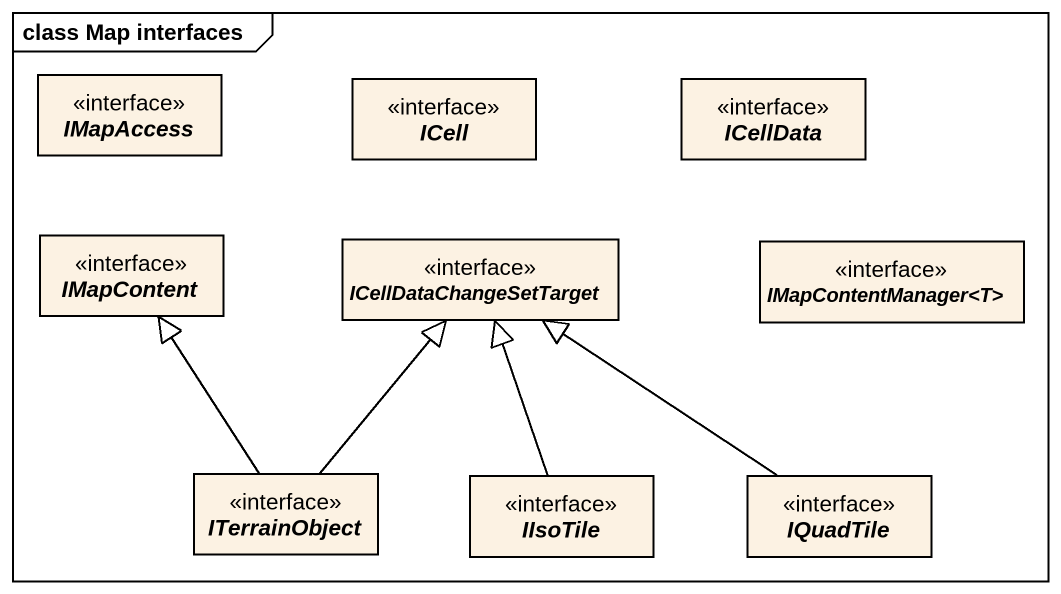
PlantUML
@startuml
mainframe class Map interfaces
hide circle
hide empty members
interface IMapAccess <<interface>>
interface ICell <<interface>>
interface ICellData <<interface>>
interface IMapContent <<interface>>
interface ICellDataChangeSetTarget <<interface>>
interface "IMapContentManager<T>" as IMapContentManager_T <<interface>>
interface ITerrainObject <<interface>>
interface IIsoTile <<interface>>
interface IQuadTile <<interface>>
ITerrainObject -up-|> IMapContent
ITerrainObject -up-|> ICellDataChangeSetTarget
IIsoTile -up-|> ICellDataChangeSetTarget
IQuadTile -up-|> ICellDataChangeSetTarget
@enduml
